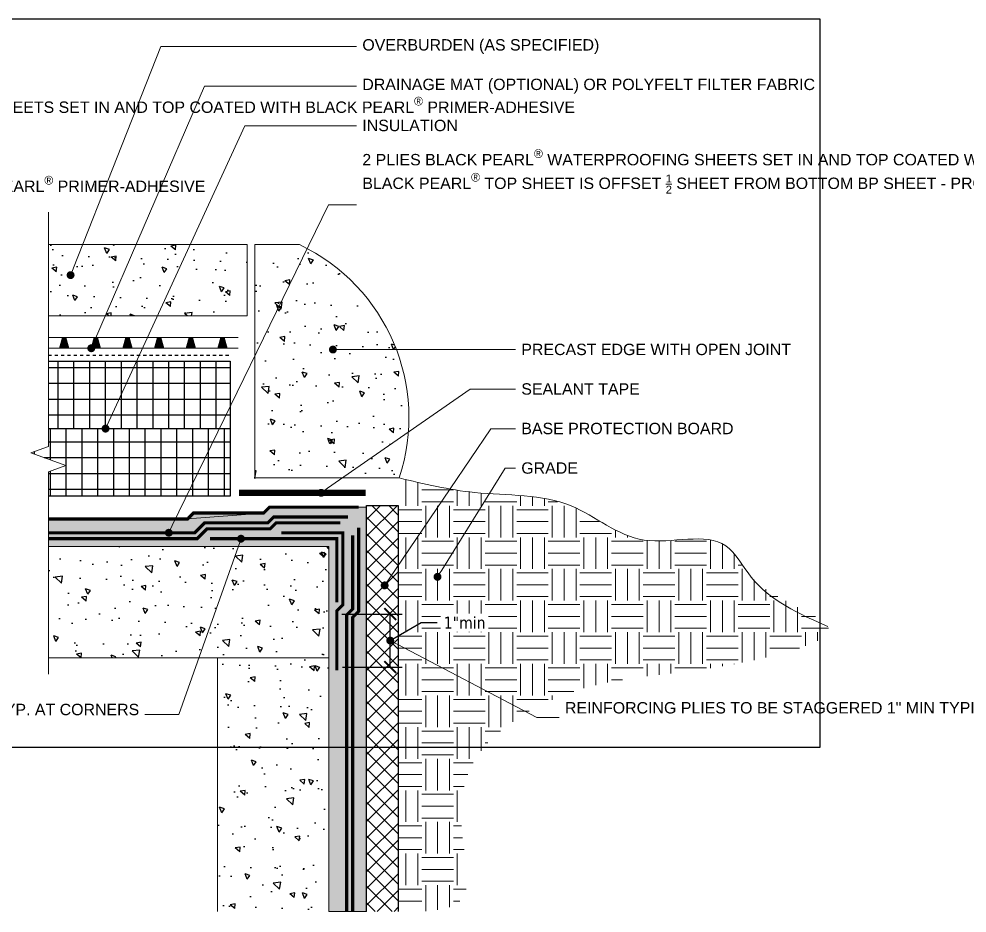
# Model space of a CAD drawing. Header units: inches. Extents: x 535 to 647, y 52 to 81.
# Drawn here: x 568.39 to 598.34, y 52.39 to 80.66 of the extents above; entities that cross this region are included whole.
import ezdxf
from ezdxf import colors
from ezdxf.entities.mleader import LeaderData, LeaderLine
from ezdxf.math import Vec2, Vec3

# ---------------------------------------------------------------- set-up
doc = ezdxf.new("R2010")
doc.units = ezdxf.units.IN
doc.header["$MEASUREMENT"] = 0
doc.linetypes.add('Dash', pattern=[0.25, 0.125, -0.125])
doc.layers.get('Defpoints').update_dxf_attribs({"color": 103})
for name, color, linetype in [('BP Butyl Tape', 42, 'Continuous'), ('BP Insulation Border', 8, 'Continuous'), ('BP Insulation Foam', 9, 'Continuous')]:
    doc.layers.add(name, color=color, linetype=linetype)
for name, color, linetype, lineweight in [('BP Dimensions', 20, 'Continuous', 0), ('BP Drainage Mat', 191, 'Continuous', 0), ('BP Others', 190, 'Continuous', 0), ('BP Primer', 2, 'Continuous', 0), ('BP Text', 20, 'Continuous', 0), ('Drainage Mat', 191, 'Continuous', 0), ('RAM Black Pearl Sheet', 165, 'Continuous', 0)]:
    doc.layers.add(name, color=color, linetype=linetype, lineweight=lineweight)
doc.layers.add('BP Protection Course', color=99, linetype='Continuous', lineweight=0, true_color=0x216123)
doc.styles.add('Annotative', font='tahoma.ttf')
doc.styles.get("Standard").update_dxf_attribs({"font": 'ARIALN.TTF'})
doc.dimstyles.new('Annotative', dxfattribs={"dimscale": 0, "dimtxt": 0.09375, "dimasz": 0.09375, "dimexe": 0.09375, "dimexo": 0.09375, "dimgap": 0.0625, "dimtad": 0, "dimtih": 1, "dimtoh": 1, "dimlfac": -1, "dimzin": 3, "dimdsep": 46, "dimlunit": 4, "dimtxsty": 'Annotative', "dimblk": 'ARCHTICK', "dimcen": 0.09, "dimclrd": 256, "dimclre": 256, "dimclrt": 256, "dimadec": 0, "dimazin": 2, "dimtfac": 1, "dimtix": 1, "dimtofl": 0, "dimtmove": 1, "dimatfit": 1, "dimldrblk": 'CLOSEDBLANK', "dimfxl": 1, "dimtfill": 1, "dimtolj": 1, "dimtzin": 0, "dimarcsym": 0})
pattern_1 = [(140, (462.3808, 52.8914), (0.15688, 1.79315), [0.1875, -2.0625]), (85, (462.3808, 52.8914), (-1.88048, -0.346878), [0.15, -1.65]), (190.4514, (462.3939, 53.0408), (-1.7236, 1.446272), [0.15935, -1.752855]), (136.1842, (461.8808, 52.8914), (0.4138, 2.668103), [0.28125, -3.09375]), (186.6356, (461.9153, 53.1137), (-2.435297, 2.336655), [0.239026, -2.629284]), (81.1842, (461.8808, 52.8914), (-2.435297, 2.336655), [0.225, -2.475]), (111, (462.0058, 53.1414), (1.006547, 1.492268), [0.1875, -2.0625]), (56, (462.0058, 53.1414), (-1.812875, 0.608288), [0.15, -1.65]), (161.4514, (462.0897, 53.2657), (-0.806328, 2.100556), [0.15935, -1.752855]), (127.5, (462.3808, 52.8914), (-0.8322346, 0.0303996), [0, -1.63, 0, -1.675, 0, -1.65625]), (97.5, (462.3808, 52.8914), (-0.986029, 0.657674), [0, -0.955, 0, -1.5925, 0, -0.63125]), (57.5, (462.3808, 52.3339), (0.056387, 1.334556), [0, -0.625, 0, -1.95, 0, -2.5875]), (47.5, (462.3808, 52.0839), (-0.250262, 1.457965), [0, -0.8125, 0, -1.295, 0, -1.8375])]

# ---------------------------------------------------------------- blocks, each defined once
blk = doc.blocks.new('*U12')
at = {"layer": 'BP Drainage Mat'}
h = blk.add_hatch(color=256, dxfattribs=at)
h.dxf.hatch_style = 1
h.paths.add_polyline_path([(0.5, 0.343), (0.553, 0.343), (0.645, 0), (0.5, 0), (0.355, 0), (0.447, 0.343)])
at = {"layer": 'BP Drainage Mat', "linetype": 'Continuous'}
for points in [[(1, 0.343), (0, 0.343)], [(1, 0), (0, 0)]]:
    blk.add_lwpolyline(points, dxfattribs=at)
blk.add_lwpolyline([(0.5, 0.343), (0.553, 0.343), (0.645, 0), (0.5, 0), (0.355, 0), (0.447, 0.343)], close=True, dxfattribs=at)
blk = doc.blocks.new('*U13')
at = {"layer": 'Drainage Mat', "color": 0, "linetype": 'ByBlock', "lineweight": -2, "transparency": 16777216}
for p in [(569.318, 70.248), (570.318, 70.248), (571.318, 70.248), (572.318, 70.248), (573.318, 70.248), (574.318, 70.248)]:
    blk.add_blockref('*U12', p, dxfattribs=at)
blk = doc.blocks.new('_Dot')
at = {"color": 0, "linetype": 'ByBlock', "lineweight": -2}
blk.add_line((-0.5, 0), (-1, 0), dxfattribs=at)
at = {"color": 0, "linetype": 'ByBlock', "const_width": 0.5}
blk.add_lwpolyline([(-0.25, 0, 1), (0.25, 0, 1)], format="xyb", close=True, dxfattribs=at)
blk = doc.blocks.new('_ArchTick')
at = {"color": 0, "linetype": 'ByBlock', "const_width": 0.15}
blk.add_lwpolyline([(-0.5, -0.5), (0.5, 0.5)], dxfattribs=at)
blk = doc.blocks.new('*D15')
at = {"layer": 'BP Dimensions', "lineweight": -2, "transparency": 16777216}
for p, q in [((578.589, 61.84), (580.496, 61.84)), ((580.121, 60.168), (580.121, 61.84)), ((580.121, 61.004), (581.102, 61.573)), ((581.102, 61.573), (581.602, 61.573)), ((578.608, 60.168), (580.496, 60.168))]:
    blk.add_line(p, q, dxfattribs=at)
at = {"layer": 'Defpoints', "color": 0, "transparency": 16777216}
for p in [(578.214, 61.84), (580.121, 61.84), (578.233, 60.168)]:
    blk.add_point(p, dxfattribs=at)
at = {"layer": 'BP Dimensions', "lineweight": -2, "transparency": 16777216, "xscale": 0.375, "yscale": 0.375, "zscale": 0.375}
for p, rotation in [((580.121, 61.84), 90), ((580.121, 60.168), 270)]:
    blk.add_blockref('_ArchTick', p, dxfattribs=dict(at, rotation=rotation))
at = {"layer": 'BP Dimensions', "transparency": 16777216, "insert": (582.471, 61.573), "char_height": 0.375, "attachment_point": 5, "style": 'Annotative', "bg_fill": 3, "box_fill_scale": 1.25, "bg_fill_color": 9, "bg_fill_true_color": 13158600, "bg_fill_transparency": 0}
blk.add_mtext('\\A1;1"min', dxfattribs=at)
blk = doc.blocks.new('_ClosedBlank')
at = {"color": 0, "linetype": 'ByBlock', "lineweight": -2}
for p, q in [((-1, 0.17), (0, 0)), ((-1, 0.17), (-1, -0.17)), ((0, 0), (-1, -0.17))]:
    blk.add_line(p, q, dxfattribs=at)

msp = doc.modelspace()

# ---------------------------------------------------------------- hatches: boundary and pattern name
at = {"layer": 'BP Insulation Foam'}
h = msp.add_hatch(dxfattribs=at)
h.set_pattern_fill('NET', color=256, scale=4)
h.set_pattern_definition([(0, (568.1239, 68.63955), (0, 0.5), []), (90, (568.1239, 68.63955), (-0.5, 3e-17), [])])
h.paths.add_polyline_path([(569.318, 69.842), (569.318, 67.707), (575.058, 67.707), (575.058, 69.842)])
h.paths.add_polyline_path([(567.459, 67.707), (567.459, 69.842), (554.46, 69.842), (554.46, 67.707)])
h = msp.add_hatch(dxfattribs=at)
h.set_pattern_fill('NET', color=256, scale=4)
h.set_pattern_definition([(0, (468.3808, 52.79266), (0, 0.5), []), (90, (468.3808, 52.79266), (-0.5, 3e-17), [])])
h.paths.add_polyline_path([(575.058, 65.571), (575.058, 67.707), (569.318, 67.707), (569.318, 67.143), (568.768, 66.943), (569.867, 66.543), (569.318, 66.343), (569.318, 65.571)])
h.paths.add_polyline_path([(567.459, 67.143), (567.459, 67.707), (554.46, 67.707), (554.46, 65.571), (567.459, 65.571), (567.459, 66.343), (568.009, 66.543), (566.91, 66.943)])
h = msp.add_hatch(dxfattribs=at)
h.set_pattern_fill('ANSI37', color=256, scale=3)
h.set_pattern_definition([(45, (443.91366, 43.39345), (-0.265165, 0.265165), []), (135, (443.91366, 43.39345), (-0.265165, -0.265165), [])])
h.paths.add_polyline_path([(580.374, 65.273), (579.374, 65.273), (579.374, 52.44), (580.374, 52.44)])
at = {"layer": 'BP Others', "linetype": 'Continuous', "lineweight": -2}
h = msp.add_hatch(dxfattribs=at)
h.set_pattern_fill('AR-CONC', color=256, scale=0.25, angle=90, style=0)
h.set_pattern_definition(pattern_1)
h.paths.add_polyline_path([(569.318, 73.524), (569.318, 71.274), (575.601, 71.274), (575.601, 73.524)])
h = msp.add_hatch(dxfattribs=at)
h.set_pattern_fill('AR-CONC', color=256, scale=0.25, angle=90, style=0)
h.set_pattern_definition(pattern_1)
edge = h.paths.add_edge_path()
edge.add_line((577.253, 73.524), (575.841, 73.524))
edge.add_line((575.841, 73.524), (575.845, 66.149))
edge.add_line((575.845, 66.149), (580.404, 66.149))
edge.add_arc((574.655, 68.054), 6.056, 341.6648, 424.5961)
at = {"layer": 'BP Others'}
h = msp.add_hatch(dxfattribs=at)
h.set_pattern_fill('EARTH', color=256, scale=4, style=0)
h.set_pattern_definition([(0, (443.1138, 43.3934), (1, 1), [1, -1]), (0, (443.1138, 43.7684), (1, 1), [1, -1]), (0, (443.1138, 44.1434), (1, 1), [1, -1]), (90, (443.2388, 44.2684), (-1, 1), [1, -1]), (90, (443.6138, 44.2684), (-1, 1), [1, -1]), (90, (443.9888, 44.2684), (-1, 1), [1, -1])])
edge = h.paths.add_edge_path()
edge.add_spline(control_points=[(580.374, 52.44), (581.243, 52.432), (582.875, 52.418), (582.264, 54.982), (582.427, 57.668), (586.582, 60.07), (589.665, 59.774), (595.499, 61.391), (591.592, 62.386), (590.668, 64.634), (587.95, 63.681), (585.8, 65.667), (582.989, 65.562), (581.614, 65.872), (580.404, 66.149)], knot_values=[0, 0, 0, 0, 0.520341, 0.977955, 1.568859, 2.534118, 3.953636, 4.649414, 5.385503, 5.702679, 6.350501, 6.986258, 7.757121, 8.353613, 8.353613, 8.353613, 8.353613], degree=3, periodic=0)
edge.add_line((580.374, 65.64), (580.374, 65.16))
edge.add_line((580.374, 65.16), (580.374, 52.44))
at = {"layer": 'BP Others', "linetype": 'Continuous', "lineweight": -2}
h = msp.add_hatch(dxfattribs=at)
h.set_pattern_fill('AR-CONC', color=256, scale=0.25, angle=90, style=0)
h.set_pattern_definition(pattern_1)
h.paths.add_polyline_path([(578.183, 63.976), (569.318, 63.976), (569.318, 60.456), (578.183, 60.456)])
h = msp.add_hatch(dxfattribs=at)
h.set_pattern_fill('AR-CONC', color=256, scale=0.25, angle=90, style=0)
h.set_pattern_definition(pattern_1)
h.paths.add_polyline_path([(574.663, 52.44), (578.183, 52.44), (578.183, 60.456), (574.663, 60.456)])
at = {"layer": 'BP Primer'}
h = msp.add_hatch(dxfattribs=at)
h.set_pattern_fill('WOOD6', color=6, scale=0.2, pattern_type=2)
h.set_pattern_definition([(216.8699, (0.08, 0.2), (0.5999999836, 0.4000000247), [0.1, -0.9]), (206.5651, (0.2, 0.14), (-0.199999832, -0.200000262), [0.2236068, -0.2236068]), (198.4349, (0.2, 0.04), (-0.400000087, -0.1999996806), [0.1264912, -0.5059644])])
h.paths.add_polyline_path([(569.318, 64.851), (569.318, 63.976), (578.183, 63.976), (578.183, 52.44), (579.374, 52.44), (579.374, 65.226), (576.308, 65.226), (576.12, 65.039), (573.905, 65.039), (573.718, 64.851)])
h.paths.add_polyline_path([(567.459, 63.976), (567.459, 64.851), (558.143, 64.851), (557.768, 65.226), (554.21, 65.226), (554.21, 69.67), (552.04, 69.67), (551.852, 69.857), (550.566, 69.857), (550.566, 71.775), (550.379, 71.963), (550.379, 73.529), (550.066, 73.841), (550.066, 78.456), (549.316, 78.455), (549.316, 68.607), (553.147, 68.607), (553.147, 63.976)])

# ---------------------------------------------------------------- linework, layer by layer
at = {"linetype": 'Dash', "ltscale": 0.5}
msp.add_lwpolyline([(569.318, 70.034), (575.024, 70.034)], dxfattribs=at)
at = {"layer": 'BP Butyl Tape', "const_width": 0.2}
msp.add_lwpolyline([(579.343, 65.677), (575.336, 65.677)], dxfattribs=at)
at = {"layer": 'BP Insulation Border'}
msp.add_line((569.318, 67.707), (575.058, 67.707), dxfattribs=at)
for points in [[(569.318, 69.842), (575.058, 69.842), (575.058, 65.571), (569.318, 65.571)], [(579.374, 52.44), (579.374, 65.273), (580.374, 65.273), (580.374, 52.44)]]:
    msp.add_lwpolyline(points, dxfattribs=at)
at = {"layer": 'BP Others'}
msp.add_line((578.183, 60.456), (569.318, 60.456), dxfattribs=at)
for points in [[(569.318, 59.941), (569.318, 66.343), (569.867, 66.543), (568.768, 66.943), (569.318, 67.143), (569.318, 74.553)], [(569.318, 71.274), (575.601, 71.274), (575.601, 73.524), (569.318, 73.524)], [(569.318, 63.976), (578.183, 63.976), (578.183, 52.44)], [(574.663, 52.44), (574.663, 60.456)]]:
    msp.add_lwpolyline(points, dxfattribs=at)
msp.add_lwpolyline([(580.404, 66.149), (575.845, 66.149), (575.841, 73.524), (577.253, 73.524, -0.378523)], format="xyb", close=True, dxfattribs=at)
msp.add_open_spline([(580.404, 66.149), (581.191, 65.959), (582.996, 65.524), (585.794, 65.711), (587.969, 63.67), (590.611, 64.636), (591.705, 62.447), (593.034, 61.856), (593.944, 61.451)], degree=3, knots=[0, 0, 0, 0, 0.596492, 1.367355, 2.003112, 2.650934, 2.96811, 3.65592, 3.65592, 3.65592, 3.65592], dxfattribs=at)
at = {"layer": 'BP Primer'}
msp.add_lwpolyline([(569.318, 64.851), (573.718, 64.851), (576.12, 65.039), (576.308, 65.226), (579.374, 65.226), (579.374, 52.44), (578.183, 52.44), (578.183, 63.976), (569.318, 63.976)], dxfattribs=at)
at = {"layer": 'BP Protection Course', "const_width": 0.1}
msp.add_lwpolyline([(569.318, 64.851), (573.718, 64.851), (573.718, 64.851), (573.718, 64.851), (573.905, 65.039), (576.12, 65.039), (576.308, 65.226), (579.117, 65.226)], dxfattribs=at)
at = {"layer": 'Drainage Mat'}
msp.add_line((569.318, 70.248), (575.058, 70.248), dxfattribs=at)
at = {"layer": 'RAM Black Pearl Sheet', "const_width": 0.1}
for points in [[(578.78, 64.914), (576.437, 64.914), (576.25, 64.726), (574.253, 64.726), (573.941, 64.414), (569.318, 64.414)], [(578.542, 64.726), (576.515, 64.726), (576.328, 64.539), (574.331, 64.539), (574.018, 64.226), (569.318, 64.226)], [(578.433, 60.063), (578.433, 61.947), (578.62, 62.135), (578.62, 64.414), (576.677, 64.414)], [(578.933, 52.44), (578.933, 61.74), (579.12, 61.928), (579.12, 64.579)], [(578.433, 62.216), (578.433, 64.226), (574.423, 64.226)], [(578.745, 52.44), (578.745, 61.818), (578.933, 62.005), (578.933, 64.337)]]:
    msp.add_lwpolyline(points, dxfattribs=at)

# ---------------------------------------------------------------- block references
at = {"layer": 'Drainage Mat'}
msp.add_blockref('*U13', (0, 0), dxfattribs=at)

# ---------------------------------------------------------------- leaders
at = {"layer": 'BP Text'}
ml = msp.add_multileader_mtext('Standard', dxfattribs=at)
ml.set_content('\\A1;{\\fArial|b0|i0|c0|p34;MASTIC SEAL}', color=256)
ml.set_leader_properties(color=256, lineweight=0)
ml.set_arrow_properties(name='DOT')
ml.build(insert=Vec2(0, 0))
ml.multileader.update_dxf_attribs({"text_left_attachment_type": 2, "text_right_attachment_type": 2, "dogleg_length": 0.36, "arrow_head_size": 0.25, "scale": 4})
ctx = ml.context
ctx.base_point, ctx.scale, ctx.char_height, ctx.arrow_head_size, ctx.landing_gap_size, ctx.plane_origin = Vec3(556.829, 80.204), 4, 0.36, 0.25, 0.18, Vec3(563.266, 88.287)
ctx.left_attachment, ctx.right_attachment = 2, 2
notes = []
notes.append((ctx, [(0, (1, 1, 0), (555.761, 80.204), (1, 0), 1.068, [(0, [(549.787, 78.797)], 0, [])])]))
ctx.mtext.insert, ctx.mtext.width, ctx.mtext.flow_direction = Vec3(557.009, 80.391), 10.05575, 5
ml = msp.add_multileader_mtext('Standard', dxfattribs=at)
ml.set_content('{\\fArial|b0|i0|c0|p34;OVERBURDEN (AS SPECIFIED)}', color=256)
ml.set_leader_properties(color=256, lineweight=0)
ml.set_arrow_properties(name='DOT')
ml.build(insert=Vec2(0, 0))
ml.multileader.update_dxf_attribs({"text_left_attachment_type": 2, "text_right_attachment_type": 2, "dogleg_length": 0.36, "arrow_head_size": 0.25, "scale": 4})
ctx = ml.context
ctx.base_point, ctx.scale, ctx.char_height, ctx.arrow_head_size, ctx.landing_gap_size, ctx.plane_origin = Vec3(579.058, 79.785), 4, 0.36, 0.25, 0.18, Vec3(591.675, 85.622)
ctx.left_attachment, ctx.right_attachment = 2, 2
notes.append((ctx, [(0, (1, 1, 0), (572.876, 79.785), (1, 0), 6.182, [(1, [(570.02, 72.56)], 0, [])])]))
ctx.mtext.insert, ctx.mtext.width, ctx.mtext.flow_direction = Vec3(579.238, 80.021), 15.60738, 5
ml = msp.add_multileader_mtext('Standard', dxfattribs=at)
ml.set_content('\\A1;{\\fArial|b0|i0|c0|p34;WALL FLASHING}', color=256)
ml.set_leader_properties(color=256, lineweight=0)
ml.set_arrow_properties(name='DOT')
ml.build(insert=Vec2(0, 0))
ml.multileader.update_dxf_attribs({"text_left_attachment_type": 2, "text_right_attachment_type": 2, "dogleg_length": 0.36, "arrow_head_size": 0.25, "scale": 4})
ctx = ml.context
ctx.base_point, ctx.scale, ctx.char_height, ctx.arrow_head_size, ctx.landing_gap_size, ctx.plane_origin = Vec3(556.829, 78.954), 4, 0.36, 0.25, 0.18, Vec3(564.633, 83.633)
ctx.left_attachment, ctx.right_attachment = 2, 2
notes.append((ctx, [(0, (1, 1, 0), (555.761, 78.954), (1, 0), 1.068, [(0, [(550.621, 75.719)], 0, [])])]))
ctx.mtext.insert, ctx.mtext.width, ctx.mtext.flow_direction = Vec3(557.009, 79.141), 10.05575, 5
ml = msp.add_multileader_mtext('Standard', dxfattribs=at)
ml.set_content('\\A1;{\\fArial|b0|i0|c0|p34;DRAINAGE MAT (OPTIONAL) OR POLYFELT FILTER FABRIC}', color=256)
ml.set_leader_properties(color=256, lineweight=0)
ml.set_arrow_properties(name='DOT')
ml.build(insert=Vec2(0, 0))
ml.multileader.update_dxf_attribs({"text_left_attachment_type": 2, "text_right_attachment_type": 2, "dogleg_length": 0.36, "arrow_head_size": 0.25, "scale": 4})
ctx = ml.context
ctx.base_point, ctx.scale, ctx.char_height, ctx.arrow_head_size, ctx.landing_gap_size, ctx.plane_origin = Vec3(579.058, 78.535), 4, 0.36, 0.25, 0.18, Vec3(592.048, 83.673)
ctx.left_attachment, ctx.right_attachment = 2, 2
notes.append((ctx, [(0, (1, 1, 0), (574.25, 78.535), (1, 0), 4.808, [(1, [(570.673, 70.248)], 0, [])])]))
ctx.mtext.insert, ctx.mtext.width, ctx.mtext.flow_direction = Vec3(579.238, 78.771), 15.60738, 5
ml = msp.add_multileader_mtext('Standard', dxfattribs=at)
ml.set_content('\\A1;{\\fArial|b0|i0|c0|p34;2 PLIES BLACK PEARL\\H0.75833x;\\S®^;\\H1.31869x; WATERPROOFING SHEETS SET IN AND TOP COATED WITH BLACK PEARL\\H0.75833x;\\S®^;\\H1.31869x; PRIMER-ADHESIVE}', color=256)
ml.set_leader_properties(color=256, lineweight=0)
ml.set_arrow_properties(name='DOT')
ml.build(insert=Vec2(0, 0))
ml.multileader.update_dxf_attribs({"text_left_attachment_type": 2, "text_right_attachment_type": 2, "dogleg_length": 0.36, "arrow_head_size": 0.25, "scale": 4})
ctx = ml.context
ctx.base_point, ctx.scale, ctx.char_height, ctx.arrow_head_size, ctx.landing_gap_size, ctx.plane_origin = Vec3(556.829, 77.704), 4, 0.36, 0.25, 0.18, Vec3(568.481, 82.221)
ctx.left_attachment, ctx.right_attachment = 2, 2
notes.append((ctx, [(0, (1, 1, 0), (555.761, 77.704), (1, 0), 1.068, [(2, [(549.754, 73.74)], 0, [])])]))
ctx.mtext.insert, ctx.mtext.width, ctx.mtext.flow_direction = Vec3(557.009, 78.197), 14.71129, 5
ml = msp.add_multileader_mtext('Standard', dxfattribs=at)
ml.set_content('\\A1;{\\fArial|b0|i0|c0|p34;INSULATION}', color=256)
ml.set_leader_properties(color=256, lineweight=0)
ml.set_arrow_properties(name='DOT')
ml.build(insert=Vec2(0, 0))
ml.multileader.update_dxf_attribs({"text_left_attachment_type": 2, "text_right_attachment_type": 2, "dogleg_length": 0.36, "arrow_head_size": 0.25, "scale": 4})
ctx = ml.context
ctx.base_point, ctx.scale, ctx.char_height, ctx.arrow_head_size, ctx.landing_gap_size, ctx.plane_origin = Vec3(579.058, 77.285), 4, 0.36, 0.25, 0.18, Vec3(587.375, 81.851)
ctx.left_attachment, ctx.right_attachment = 2, 2
notes.append((ctx, [(0, (1, 1, 0), (575.521, 77.285), (1, 0), 3.537, [(1, [(571.124, 67.707)], 0, [])])]))
ctx.mtext.insert, ctx.mtext.width, ctx.mtext.flow_direction = Vec3(579.238, 77.472), 3.31575, 5
ml = msp.add_multileader_mtext('Standard', dxfattribs=at)
ml.set_content('\\A1;{\\fArial|b0|i0|c0|p34;WEEP}', color=256)
ml.set_leader_properties(color=256, lineweight=0)
ml.set_arrow_properties(name='DOT')
ml.build(insert=Vec2(0, 0))
ml.multileader.update_dxf_attribs({"text_left_attachment_type": 2, "text_right_attachment_type": 2, "dogleg_length": 0.36, "arrow_head_size": 0.25, "scale": 4})
ctx = ml.context
ctx.base_point, ctx.scale, ctx.char_height, ctx.arrow_head_size, ctx.landing_gap_size, ctx.plane_origin = Vec3(556.829, 76.454), 4, 0.36, 0.25, 0.18, Vec3(527.538, 78.582)
ctx.left_attachment, ctx.right_attachment = 2, 2
notes.append((ctx, [(0, (1, 1, 0), (555.761, 76.454), (1, 0), 1.068, [(1, [(551.384, 73.391)], 0, [])])]))
ctx.mtext.insert, ctx.mtext.width, ctx.mtext.flow_direction = Vec3(557.009, 76.634), 15.60738, 5
ml = msp.add_multileader_mtext('Standard', dxfattribs=at)
ml.set_content('\\A1;{\\fArial|b0|i0|c0|p34;2 PLIES BLACK PEARL\\H0.75833x;\\S®^;\\H1.31869x; WATERPROOFING SHEETS SET IN AND TOP COATED WITH BLACK PEARL\\H0.75833x;\\S®^;\\H1.31869x; PRIMER-ADHESIVE \\PBLACK PEARL\\H0.75833x;\\S®^;\\H1.31869x; TOP SHEET IS OFFSET \\H0.7x;\\S1/2;\\H1.42857x; SHEET FROM BOTTOM BP SHEET - PROVIDE 3" HEAD LAPS AND 8" END LAPS - STAGGERED}', color=256)
ml.set_leader_properties(color=256, lineweight=0)
ml.set_arrow_properties(name='DOT')
ml.build(insert=Vec2(0, 0))
ml.multileader.update_dxf_attribs({"text_left_attachment_type": 2, "text_right_attachment_type": 2, "dogleg_length": 0.36, "arrow_head_size": 0.25, "scale": 4})
ctx = ml.context
ctx.base_point, ctx.scale, ctx.char_height, ctx.arrow_head_size, ctx.landing_gap_size, ctx.plane_origin = Vec3(579.058, 74.785), 4, 0.36, 0.25, 0.18, Vec3(540.171, 61.405)
ctx.left_attachment, ctx.right_attachment = 2, 2
notes.append((ctx, [(0, (1, 1, 0), (578.166, 74.785), (1, 0), 0.893, [(2, [(573.123, 64.414)], 0, [])])]))
ctx.mtext.insert, ctx.mtext.width, ctx.mtext.flow_direction = Vec3(579.238, 76.539), 11.4531, 5
ml = msp.add_multileader_mtext('Standard', dxfattribs=at)
ml.set_content('\\A1;{\\fArial|b0|i0|c0|p34;RAM PROTECTION COURSE SET IN BLACK PEARL\\H0.75833x;\\S®^;\\H1.31869x; PRIMER-ADHESIVE}', color=256)
ml.set_leader_properties(color=256, lineweight=0)
ml.set_arrow_properties(name='DOT')
ml.build(insert=Vec2(0, 0))
ml.multileader.update_dxf_attribs({"text_left_attachment_type": 2, "text_right_attachment_type": 2, "dogleg_length": 0.36, "arrow_head_size": 0.25, "scale": 4})
ctx = ml.context
ctx.base_point, ctx.scale, ctx.char_height, ctx.arrow_head_size, ctx.landing_gap_size, ctx.plane_origin = Vec3(556.829, 75.204), 4, 0.36, 0.25, 0.18, Vec3(546.511, 63.629)
ctx.left_attachment, ctx.right_attachment = 2, 2
notes.append((ctx, [(0, (1, 1, 0), (555.761, 75.204), (1, 0), 1.068, [(1, [(555.027, 65.226)], 0, [])])]))
ctx.mtext.insert, ctx.mtext.width, ctx.mtext.flow_direction = Vec3(557.009, 75.697), 9.19082, 5
ml = msp.add_multileader_mtext('Standard', dxfattribs=at)
ml.set_content('\\A1;{\\fArial|b0|i0|c0|p34;PRECAST EDGE WITH OPEN JOINT}', color=256)
ml.set_leader_properties(color=256, lineweight=0)
ml.set_arrow_properties(name='DOT')
ml.build(insert=Vec2(0, 0))
ml.multileader.update_dxf_attribs({"text_left_attachment_type": 2, "text_right_attachment_type": 2, "dogleg_length": 0.36, "arrow_head_size": 0.25, "scale": 4})
ctx = ml.context
ctx.base_point, ctx.scale, ctx.char_height, ctx.arrow_head_size, ctx.landing_gap_size, ctx.plane_origin = Vec3(584.081, 70.204), 4, 0.36, 0.25, 0.18, Vec3(592.71, 74.798)
ctx.left_attachment, ctx.right_attachment = 2, 2
notes.append((ctx, [(0, (1, 1, 0), (582.641, 70.204), (1, 0), 1.44, [(1, [(578.309, 70.207)], 0, [])])]))
ctx.mtext.insert, ctx.mtext.width, ctx.mtext.flow_direction = Vec3(584.261, 70.391), 15.60738, 5
ml = msp.add_multileader_mtext('Standard', dxfattribs=at)
ml.set_content('\\A1;{\\fArial|b0|i0|c0|p34;SEALANT TAPE}', color=256)
ml.set_leader_properties(color=256, lineweight=0)
ml.set_arrow_properties(name='DOT')
ml.build(insert=Vec2(0, 0))
ml.multileader.update_dxf_attribs({"text_left_attachment_type": 2, "text_right_attachment_type": 2, "dogleg_length": 0.36, "arrow_head_size": 0.25, "scale": 4})
ctx = ml.context
ctx.base_point, ctx.scale, ctx.char_height, ctx.arrow_head_size, ctx.landing_gap_size, ctx.plane_origin = Vec3(584.081, 68.954), 4, 0.36, 0.25, 0.18, Vec3(593.033, 72.585)
ctx.left_attachment, ctx.right_attachment = 2, 2
notes.append((ctx, [(0, (1, 1, 0), (582.641, 68.954), (1, 0), 1.44, [(1, [(577.935, 65.677)], 0, [])])]))
ctx.mtext.insert, ctx.mtext.width, ctx.mtext.flow_direction = Vec3(584.261, 69.141), 15.60738, 5
ml = msp.add_multileader_mtext('Standard', dxfattribs=at)
ml.set_content('\\A1;{\\fArial|b0|i0|c0|p34;BASE PROTECTION BOARD}', color=256)
ml.set_leader_properties(color=256, lineweight=0)
ml.set_arrow_properties(name='DOT')
ml.build(insert=Vec2(0, 0))
ml.multileader.update_dxf_attribs({"text_left_attachment_type": 2, "text_right_attachment_type": 2, "dogleg_length": 0.36, "arrow_head_size": 0.25, "scale": 4})
ctx = ml.context
ctx.base_point, ctx.scale, ctx.char_height, ctx.arrow_head_size, ctx.landing_gap_size, ctx.plane_origin = Vec3(584.081, 67.704), 4, 0.36, 0.25, 0.18, Vec3(585.78, 71.21)
ctx.left_attachment, ctx.right_attachment = 2, 2
notes.append((ctx, [(0, (1, 1, 0), (583.295, 67.704), (1, 0), 0.787, [(1, [(579.943, 62.75)], 0, [])])]))
ctx.mtext.insert, ctx.mtext.width, ctx.mtext.flow_direction = Vec3(584.261, 67.891), 15.60738, 5
ml = msp.add_multileader_mtext('Standard', dxfattribs=at)
ml.set_content('\\A1;{\\fArial|b0|i0|c0|p34;GRADE}', color=256)
ml.set_leader_properties(color=256, lineweight=0)
ml.set_arrow_properties(name='DOT')
ml.build(insert=Vec2(0, 0))
ml.multileader.update_dxf_attribs({"text_left_attachment_type": 2, "text_right_attachment_type": 2, "dogleg_length": 0.36, "arrow_head_size": 0.25, "scale": 4})
ctx = ml.context
ctx.base_point, ctx.scale, ctx.char_height, ctx.arrow_head_size, ctx.landing_gap_size, ctx.plane_origin = Vec3(584.081, 66.454), 4, 0.36, 0.25, 0.18, Vec3(586.237, 69.96)
ctx.left_attachment, ctx.right_attachment = 2, 2
notes.append((ctx, [(0, (1, 1, 0), (583.751, 66.454), (1, 0), 0.33, [(1, [(581.614, 63.022)], 0, [])])]))
ctx.mtext.insert, ctx.mtext.width, ctx.mtext.flow_direction = Vec3(584.261, 66.641), 15.60738, 5
ml = msp.add_multileader_mtext('Standard', dxfattribs=at)
ml.set_content('\\A1;{\\fArial|b0|i0|c0|p34;BLACK PEARL\\H0.75833x;\\S®^;\\H1.31869x; REINFORCING PLIES TYP. AT CORNERS}', color=256)
ml.set_leader_properties(color=256, lineweight=0)
ml.set_arrow_properties(name='DOT')
ml.build(insert=Vec2(0, 0))
ml.multileader.update_dxf_attribs({"text_left_attachment_type": 2, "text_right_attachment_type": 2, "dogleg_length": 0.36, "arrow_head_size": 0.25, "scale": 4})
ctx = ml.context
ctx.base_point, ctx.scale, ctx.char_height, ctx.arrow_head_size, ctx.landing_gap_size, ctx.plane_origin = Vec3(563.109, 58.665), 4, 0.36, 0.25, 0.18, Vec3(560.31, 56.779)
ctx.left_attachment, ctx.right_attachment, ctx.text_align_type = 2, 2, 2
notes.append((ctx, [(1, (1, 1, 0), (573.437, 58.665), (-1, 0), 1.068, [(1, [(575.405, 64.226)], 0, [])])]))
ctx.mtext.insert, ctx.mtext.width, ctx.mtext.alignment, ctx.mtext.flow_direction = Vec3(572.189, 59.154), 9.19082, 3, 5
for ctx, leaders in notes:
    for number, flags, end, landing, length, lines in leaders:
        leader = LeaderData()
        leader.index, (leader.has_last_leader_line, leader.has_dogleg_vector, leader.attachment_direction) = number, flags
        leader.last_leader_point, leader.dogleg_vector, leader.dogleg_length = Vec3(end), Vec3(landing), length
        for number, points, colour, breaks in lines:
            line = LeaderLine()
            line.index, line.vertices, line.color, line.breaks = number, Vec3.list(points), colors.encode_raw_color(colour), breaks
            leader.lines.append(line)
        ctx.leaders.append(leader)

# ---------------------------------------------------------------- next in the draw order: dimensions: what is measured, and where the dimension line sits
at = {"layer": 'BP Dimensions', "color": 3}
dim = msp.add_linear_dim(base=(580.121, 61.84), p1=(578.233, 60.168), p2=(578.214, 61.84), angle=270, text='1"min', dimstyle='Annotative', override={"dimscale": 0}, dxfattribs=at)
dim.commit()
dim.dimension.update_dxf_attribs({"geometry": '*D15', "text_midpoint": (581.852, 61.573), "dimtype": 160})

# ---------------------------------------------------------------- next in the draw order: leaders
at = {"layer": 'BP Text'}
ml = msp.add_multileader_mtext('Standard', dxfattribs=at)
ml.set_content('\\A1;{\\fArial|b0|i0|c0|p34;REINFORCING PLIES TO BE STAGGERED 1" MIN TYPICAL}', color=256)
ml.set_leader_properties(color=256, lineweight=0)
ml.set_arrow_properties(name='DOT')
ml.build(insert=Vec2(0, 0))
ml.multileader.update_dxf_attribs({"text_left_attachment_type": 2, "text_right_attachment_type": 2, "dogleg_length": 0.36, "arrow_head_size": 0.25, "scale": 4})
ctx = ml.context
ctx.base_point, ctx.scale, ctx.char_height, ctx.arrow_head_size, ctx.landing_gap_size, ctx.plane_origin = Vec3(585.461, 58.57), 4, 0.36, 0.25, 0.18, Vec3(567.077, 62.649)
ctx.left_attachment, ctx.right_attachment = 2, 2
notes = []
notes.append((ctx, [(0, (1, 1, 0), (584.751, 58.57), (1, 0), 0.709, [(0, [(580.121, 61.004)], 0, [])])]))
ctx.mtext.insert, ctx.mtext.width, ctx.mtext.flow_direction = Vec3(585.641, 59.06), 7.04428, 5
ctx.mtext.has_bg_fill, ctx.mtext.bg_color, ctx.mtext.bg_scale_factor, ctx.mtext.bg_transparency, ctx.mtext.use_window_bg_color = 1, -1073741824, 1.25, 0, 1
for ctx, leaders in notes:
    for number, flags, end, landing, length, lines in leaders:
        leader = LeaderData()
        leader.index, (leader.has_last_leader_line, leader.has_dogleg_vector, leader.attachment_direction) = number, flags
        leader.last_leader_point, leader.dogleg_vector, leader.dogleg_length = Vec3(end), Vec3(landing), length
        for number, points, colour, breaks in lines:
            line = LeaderLine()
            line.index, line.vertices, line.color, line.breaks = number, Vec3.list(points), colors.encode_raw_color(colour), breaks
            leader.lines.append(line)
        ctx.leaders.append(leader)

# ---------------------------------------------------------------- next in the draw order: linework, layer by layer
at = {"layer": 'Defpoints'}
msp.add_lwpolyline([(545.765, 80.66), (593.692, 80.66), (593.692, 57.629), (545.765, 57.629)], close=True, dxfattribs=at)

doc.saveas('drawing.dxf')
